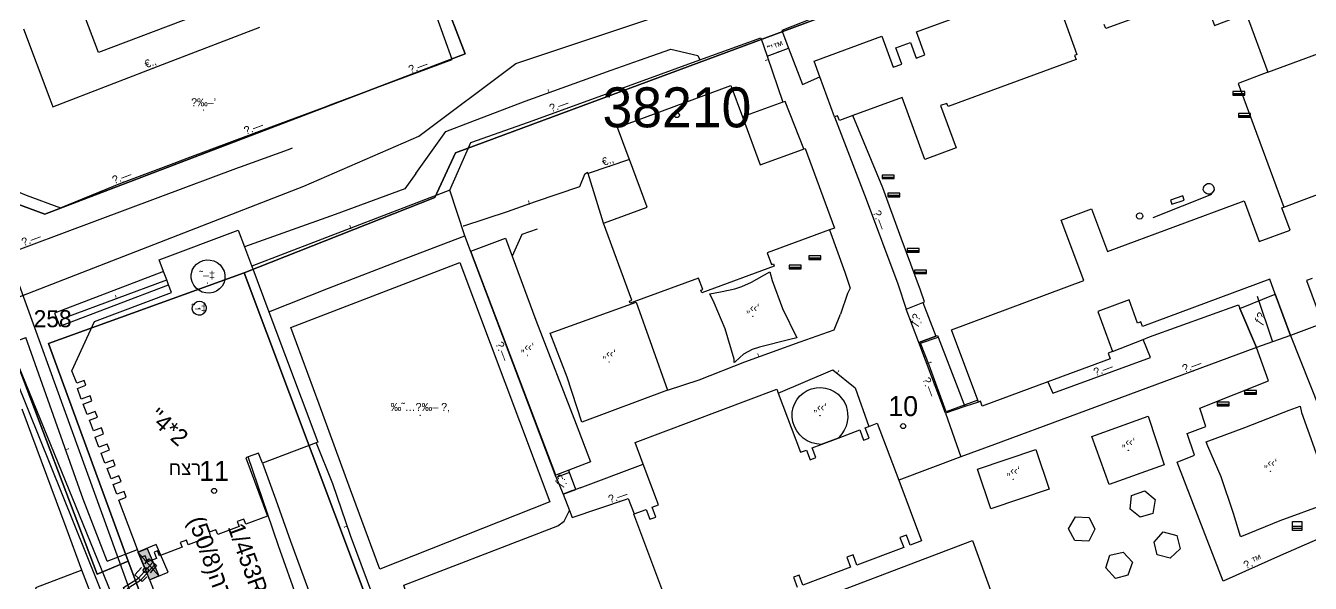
# Model space of a CAD drawing. Header units: metres. Extents: x 218299 to 220222, y 572714 to 574340.
# Drawn here: x 219615.2 to 219743.6, y 573766.4 to 573822.2 of the extents above; entities that cross this region are included whole.
import ezdxf
from ezdxf.enums import TextEntityAlignment as Align

# ---------------------------------------------------------------- set-up
doc = ezdxf.new("R2010")
doc.units = ezdxf.units.M
doc.header["$MEASUREMENT"] = 0
doc.linetypes.add('DASH15', pattern=[1.5, 1, -0.5])
for name, color, linetype in [('1601', 44, 'LANDBORDER'), ('1602', 44, 'Continuous'), ('1603', 44, 'Continuous'), ('2212', 7, 'Continuous'), ('6011', 10, 'Continuous'), ('6021', 110, 'Continuous'), ('6031', 254, 'Continuous'), ('6151', 102, 'CABLEUNDEXIST03'), ('6271', 7, 'Continuous'), ('6311', 7, 'Continuous'), ('6701', 7, 'DASH15'), ('6902', 1, 'Continuous'), ('6916', 7, 'Continuous'), ('7131', 4, 'Continuous'), ('A_POINTS', 2, 'Continuous'), ('M2101', 253, 'Continuous'), ('M2200', 253, 'Continuous'), ('M2207', 253, 'Continuous'), ('M2212', 253, 'Continuous'), ('M2401', 7, 'Continuous'), ('M2404', 7, 'Continuous'), ('M2407', 253, 'Continuous'), ('M2408', 253, 'Continuous'), ('M2412', 253, 'Continuous'), ('M2420', 253, 'Continuous'), ('M2430', 253, 'Continuous'), ('M2601', 253, 'Continuous'), ('M2602', 253, 'Continuous'), ('M2605', 253, 'Continuous'), ('M2612', 253, 'Continuous'), ('M2804', 253, 'Continuous'), ('M5202', 253, 'Continuous'), ('M5203', 253, 'Continuous')]:
    doc.layers.add(name, color=color, linetype=linetype)
doc.styles.add('Arial', font='arial.ttf')
doc.styles.add('HEBTXT', font='HEBTXT')
doc.styles.add('MAVAT_HEBTXT', font='HEBTXT')
doc.linetypes.add('CABLEUNDEXIST03', pattern='A,3.5,[222,elecad.shx,S=0.01,R=0,X=0,Y=0],1.5', length=5)
doc.linetypes.add('LANDBORDER', pattern='A,6.25,[208,elecad.shx,S=0.02,R=0,X=-0.6,Y=0],12.5,[208,elecad.shx,S=0.02,R=180,X=0.6,Y=0],6.25', length=25)

# ---------------------------------------------------------------- blocks, each defined once
blk = doc.blocks.new('6271')
at = {"color": 0}
for points in [[(-1.5, -1), (1.5, -1), (1.5, 1), (-1.5, 1)], [(-1.5, -1), (1.5, -1), (1.5, 0)], [(-1.5, -1), (-1.5, 0), (1.5, 0)]]:
    blk.add_lwpolyline(points, close=True, dxfattribs=at)
for points in [[(-1.5, -1), (1.5, -1), (1.5, 0)], [(-1.5, -1), (-1.5, 0), (1.5, 0)]]:
    blk.add_solid(points)
at = {"color": 0, "linetype": 'ByBlock', "style": 'HEBTXT'}
for tag, p in [('TYPE', (2.5, 2.56)), ('NAME', (2.5, 0.29))]:
    blk.add_attdef(tag, p, '', height=1.5, dxfattribs=at)
at = {"color": 0, "style": 'HEBTXT'}
blk.add_attdef('FUSE_SIZE', (2.47, -2.08), '', height=1.5, dxfattribs=at)
at = {"color": 0, "linetype": 'ByBlock', "style": 'HEBTXT', "flags": 1}
blk.add_attdef('ORDER_NUM', (2.5, -4.39), '', height=1.5, dxfattribs=at)
blk = doc.blocks.new('6902')
at = {"layer": 'A_POINTS'}
blk.add_circle((0, 0), 0.25, dxfattribs=at)
at = {"color": 0, "style": 'HEBTXT', "flags": 1}
blk.add_attdef('CODE', (-2.92, 6.4), '', height=1.7, dxfattribs=at)
at = {"color": 0, "style": 'HEBTXT'}
for tag, p in [('PATH', (0.17, 4.71)), ('HTCH', (0.17, 2.71))]:
    blk.add_attdef(tag, text='', height=1.7, dxfattribs=at).set_placement(p, align=Align.MIDDLE_CENTER)
blk = doc.blocks.new('6311')
at = {"color": 0}
for p, q in [((0.19, -0.73), (0.19, 0.73)), ((0.22, -0.72), (0.22, 0.72)), ((0.25, -0.71), (0.25, 0.71)), ((0.28, -0.7), (0.28, 0.7)), ((0.31, -0.68), (0.31, 0.68)), ((0.34, -0.67), (0.34, 0.67)), ((0.38, -0.65), (0.38, 0.65)), ((0.41, -0.63), (0.41, 0.63)), ((0.44, -0.61), (0.44, 0.61)), ((0.47, -0.59), (0.47, 0.59)), ((0.5, -0.56), (0.5, 0.56)), ((0.53, -0.53), (0.53, 0.53)), ((0.56, -0.5), (0.56, 0.5)), ((0.59, -0.46), (0.59, 0.46)), ((0.62, -0.41), (0.62, 0.41)), ((0.66, -0.36), (0.66, 0.36)), ((0.69, -0.3), (0.69, 0.3)), ((0.72, -0.21), (0.72, 0.21))]:
    blk.add_line(p, q, dxfattribs=at)
blk.add_circle((0, 0), 0.75, dxfattribs=at)
at = {"color": 0, "style": 'HEBTXT'}
blk.add_attdef('POLE_NUM', (1.75, 1.75), '', height=1.7, dxfattribs=at)
at = {"color": 0, "style": 'HEBTXT', "flags": 1}
blk.add_attdef('MAP_TYPE', (1.73, -1.26), '', height=1.7, dxfattribs=at)
blk = doc.blocks.new('1601')
at = {"layer": 'A_POINTS'}
blk.add_circle((0, 0), 0.25, dxfattribs=at)
at = {"color": 0, "style": 'HEBTXT'}
blk.add_attdef('LOT_NUM', text='', height=4, dxfattribs=at).set_placement((0, -1.22), align=Align.CENTER)
blk = doc.blocks.new('1603')
at = {"layer": 'A_POINTS'}
blk.add_circle((0, 0), 0.25, dxfattribs=at)
at = {"color": 0, "style": 'HEBTXT'}
blk.add_attdef('PARCEL_NUM', text='', height=2, dxfattribs=at).set_placement((0, 1), align=Align.CENTER)
at = {"color": 0, "style": 'HEBTXT', "flags": 1}
blk.add_attdef('LOT_NUM', text='', height=2, dxfattribs=at).set_placement((0, -2.5), align=Align.CENTER)
blk = doc.blocks.new('6916')
at = {"layer": 'A_POINTS'}
blk.add_circle((0, 0), 0.25, dxfattribs=at)
at = {"color": 0, "style": 'HEBTXT'}
for tag, p in [('HTCH', (0.01, 3.53)), ('PIPE', (0.05, 1.33))]:
    blk.add_attdef(tag, text='', height=1.7, dxfattribs=at).set_placement(p, align=Align.MIDDLE_CENTER)
blk = doc.blocks.new('M2804')
blk.add_circle((0, 0), 0.025)
at = {"style": 'MAVAT_HEBTXT'}
blk.add_attdef('NAME', text='', height=0.8, dxfattribs=at).set_placement((0, 1.59), align=Align.MIDDLE)
blk = doc.blocks.new('M5202')
blk.add_lwpolyline([(-2, -0.53), (2, -0.53), (2, 0.67), (-2, 0.67)], close=True)
for points in [[(-2, 0), (2, 0)], [(-2, -0.33), (2, -0.33)]]:
    blk.add_lwpolyline(points)
at = {"style": 'MAVAT_HEBTXT', "flags": 1}
for tag, p in [('MARK', (0, 1.92)), ('HEIGHT', (0, -1.78)), ('NAME', (0, -4.35))]:
    blk.add_attdef(tag, text='', height=0.8, dxfattribs=at).set_placement(p, align=Align.MIDDLE)
blk = doc.blocks.new('M2101')
blk.add_circle((0, 0), 0.025)
at = {"style": 'MAVAT_HEBTXT'}
blk.add_attdef('NAME', text='', height=0.8, dxfattribs=at).set_placement((0, 1.59), align=Align.MIDDLE)
blk = doc.blocks.new('M2207')
blk.add_circle((0, 0), 0.025)
at = {"style": 'MAVAT_HEBTXT'}
blk.add_attdef('NAME', text='', height=0.8, dxfattribs=at).set_placement((0, 1.59), align=Align.MIDDLE)
blk = doc.blocks.new('M2212')
blk.add_circle((0, 0), 0.025)
at = {"style": 'MAVAT_HEBTXT'}
blk.add_attdef('NAME', text='', height=0.8, dxfattribs=at).set_placement((0, 1.59), align=Align.MIDDLE)
blk = doc.blocks.new('M2407')
blk.add_circle((0, 0), 0.025)
at = {"style": 'MAVAT_HEBTXT'}
blk.add_attdef('NAME', text='', height=0.8, dxfattribs=at).set_placement((0, 1.59), align=Align.MIDDLE)
blk = doc.blocks.new('M2412')
blk.add_circle((0, 0), 0.025)
at = {"style": 'MAVAT_HEBTXT'}
blk.add_attdef('NAME', text='', height=0.8, dxfattribs=at).set_placement((0, 1.59), align=Align.MIDDLE)
blk = doc.blocks.new('M2601')
blk.add_circle((0, 0), 0.025)
at = {"style": 'MAVAT_HEBTXT'}
blk.add_attdef('NAME', text='', height=0.8, dxfattribs=at).set_placement((0, 1.59), align=Align.MIDDLE)
blk = doc.blocks.new('M2602')
blk.add_circle((0, 0), 0.025)
at = {"style": 'MAVAT_HEBTXT'}
blk.add_attdef('NAME', text='', height=0.8, dxfattribs=at).set_placement((0, 1.59), align=Align.MIDDLE)
blk = doc.blocks.new('M2605')
blk.add_circle((0, 0), 0.025)
at = {"style": 'MAVAT_HEBTXT'}
blk.add_attdef('NAME', text='', height=0.8, dxfattribs=at).set_placement((0, 1.59), align=Align.MIDDLE)
blk = doc.blocks.new('M2612')
blk.add_circle((0, 0), 0.025)
at = {"style": 'MAVAT_HEBTXT'}
blk.add_attdef('NAME', text='', height=0.8, dxfattribs=at).set_placement((0, 1.59), align=Align.MIDDLE)
blk = doc.blocks.new('M5203')
for points in [[(1.54, -1.47), (-1.54, -1.47), (-1.54, 1.47), (1.54, 1.47)], [(-1.54, 0), (1.54, 0)], [(1.54, 1.47), (1.54, -1.47)], [(-1.54, -0.66), (1.54, -0.66)]]:
    blk.add_lwpolyline(points)
at = {"style": 'MAVAT_HEBTXT', "flags": 1}
for tag, p in [('MARK', (0, 3.2)), ('HEIGHT', (0, -3.3)), ('NAME', (0, -5.87))]:
    blk.add_attdef(tag, text='', height=0.8, dxfattribs=at).set_placement(p, align=Align.MIDDLE)
blk = doc.blocks.new('111')
at = {"layer": 'M2101'}
blk.add_polyline3d([(219641.72, 573792, 597.3), (219658.62, 573798.49, 597.41), (219667.59, 573774.55, 597.2), (219650.62, 573767.84, 597.09), (219647.69, 573775.75, 597.15), (219644.55, 573784.33, 597.25)], close=True, dxfattribs=at)
at = {"layer": 'M2200'}
for points in [[(219618.94, 573828.83, 607.25), (219641.15, 573837.25, 607.25), (219646.22, 573839.18, 607.25), (219646.52, 573839.29, 607.25), (219648.96, 573832.83, 607.25), (219649.9, 573830.35, 607.25), (219650.06, 573829.95, 607.25), (219622.48, 573819.49, 607.25), (219618.94, 573828.83, 607.25), (219618.94, 573828.83, 607.25)], [(219744.95, 573834.36, 602.22), (219738.04, 573831.79, 602.29), (219738, 573831.9, 602.29), (219731.36, 573829.43, 602.29), (219731.36, 573829.43, 602.29), (219734.04, 573822.2, 602.37), (219737.22, 573823.38, 602.37), (219739.39, 573817.52, 602.29), (219749.77, 573821.37, 602.29), (219749.77, 573821.37, 602.29)], [(219674.38, 573812.01, 601.63), (219685.71, 573816.19, 601.63), (219686.87, 573813.06, 601.84), (219688.64, 573808.25, 602.16), (219692.86, 573809.81, 602.06), (219692.98, 573809.85, 602.06), (219693.12, 573809.9, 602.05), (219696.06, 573801.93, 602.05), (219695.56, 573801.75, 602.06), (219689.34, 573799.45, 602.16), (219689.77, 573798.29, 602.05), (219689.95, 573798.36, 602.05), (219690.04, 573798.13, 602.05), (219682.78, 573795.46, 602.05), (219682.68, 573795.72, 602.11), (219682.89, 573795.8, 602.11), (219682.47, 573796.94, 602.16), (219675.63, 573794.42, 602.11), (219675.55, 573794.64, 602.11), (219675.8, 573794.73, 602.11), (219672.96, 573802.43, 602.11), (219672.96, 573802.43, 602.11), (219673.42, 573802.6, 602.11), (219677.32, 573804.04, 602.11), (219675.56, 573808.8, 601.83), (219675.44, 573809.12, 601.81)], [(219628.55, 573798.77, 600.58), (219636.45, 573801.73, 600.48), (219637.07, 573800.06, 600.41), (219637.78, 573798.18, 600.32), (219637.79, 573798.15, 600.32), (219637.8, 573798.12, 600.32), (219639.51, 573793.55, 600.12), (219644.41, 573780.51, 599.53), (219644.25, 573780.45, 599.53), (219638.86, 573778.42, 599.53), (219638.86, 573778.42, 599.53), (219638.47, 573779.44, 601.11), (219637.44, 573779.06, 601.11), (219637.2, 573778.97, 601.11), (219639.39, 573773.12, 599.22), (219637.22, 573772.31, 599.22), (219637.02, 573772.84, 601.11), (219636.34, 573772.58, 601.11), (219636.53, 573772.08, 599.32), (219634.4, 573771.28, 599.32), (219634.21, 573771.77, 601.11), (219633.53, 573771.51, 601.11), (219633.69, 573771.09, 599.32), (219631.46, 573770.25, 599.32), (219631.28, 573770.73, 601), (219630.65, 573770.49, 601), (219630.84, 573770.01, 599.43), (219628.57, 573769.16, 599.43), (219628.39, 573769.65, 601), (219628.05, 573769.52, 601), (219628.28, 573768.9, 598.69), (219627.38, 573768.56, 598.69), (219627.15, 573769.15, 601), (219626.68, 573768.98, 601), (219626.68, 573768.98, 601), (219626.68, 573768.98, 601), (219626.37, 573769.79, 601.02), (219624.52, 573774.73, 601.11), (219625.26, 573775.01, 601.11), (219625.05, 573775.59, 601.11), (219624.33, 573775.32, 599.74), (219623.96, 573776.3, 599.74), (219624.74, 573776.59, 601), (219624.53, 573777.16, 601), (219623.74, 573776.86, 599.64), (219623.35, 573777.9, 599.64), (219624.15, 573778.2, 601.11), (219623.94, 573778.74, 601.11), (219623.13, 573778.44, 599.64), (219622.75, 573779.44, 599.64), (219623.57, 573779.75, 601), (219623.35, 573780.34, 601), (219622.52, 573780.03, 599.85), (219622.14, 573781.04, 599.85), (219622.99, 573781.36, 602.89), (219622.77, 573781.95, 602.89), (219621.97, 573781.65, 599.95), (219621.57, 573782.71, 599.95), (219622.37, 573783.01, 602.58), (219622.16, 573783.58, 602.58), (219621.36, 573783.28, 599.85), (219620.96, 573784.33, 599.85), (219621.83, 573784.66, 602.37), (219621.64, 573785.17, 602.37), (219620.76, 573784.84, 599.85), (219620.37, 573785.89, 599.85), (219621.23, 573786.21, 601.95), (219621.05, 573786.69, 601.95), (219620.3, 573786.41, 599.43), (219619.83, 573787.65, 599.53), (219622.08, 573792.59, 599.74), (219629.79, 573795.48, 600.58), (219629.49, 573796.27, 600.58), (219629.31, 573796.76, 600.58), (219628.99, 573797.6, 600.58)]]:
    blk.add_polyline3d(points, close=True, dxfattribs=at)
for points in [[(219729.44, 573824.17, 603.89), (219723.19, 573821.88, 604.1), (219723.03, 573822.3, 609.04)], [(219718.81, 573823.35, 608.93), (219720.3, 573819.29, 609.04), (219720.05, 573819.2, 609.04), (219720.21, 573818.78, 604), (219707.41, 573814.08, 604.21), (219707.29, 573814.41, 609.04), (219706.67, 573814.18, 610.09), (219708.22, 573809.97, 606.41), (219705.08, 573808.81, 606.41), (219702.81, 573814.99, 610.19), (219697.88, 573813.18, 605.23), (219696.55, 573812.69, 603.89), (219696.37, 573813.16, 609.04), (219696.06, 573813.05, 609.04), (219696.06, 573813.05, 609.04), (219694.59, 573817.05, 609.11), (219694.01, 573818.64, 609.14), (219700.8, 573821.14, 609.04), (219701.94, 573818.02, 609.04), (219702.78, 573818.32, 608.51), (219702.18, 573819.97, 608.2), (219703.65, 573820.51, 608.2), (219704.22, 573818.94, 608.41), (219705.09, 573819.25, 609.04), (219704.24, 573821.56, 609.04), (219717.42, 573826.4, 609.04)], [(219743.81, 573796.88, 608.93), (219743.26, 573796.68, 610.09), (219744.85, 573792.39, 606.31), (219741.66, 573791.2, 606.31), (219741.66, 573791.2, 606.31), (219740.12, 573795.34, 609.02), (219739.57, 573796.81, 609.98), (219726.84, 573792.08, 604.31), (219726.67, 573792.56, 609.04), (219726.36, 573792.44, 609.04), (219725.51, 573794.75, 609.14), (219722.38, 573793.59, 609.14), (219723.86, 573789.59, 609.04), (219723.86, 573789.59, 609.04), (219723.41, 573789.42, 609.04), (219723.62, 573788.87, 602.32), (219717.4, 573786.56, 602.32), (219710.83, 573784.12, 602.32), (219710.65, 573784.61, 609.14), (219710.45, 573784.54, 609.14), (219710.45, 573784.54, 609.14), (219710.38, 573784.72, 609.14), (219707.76, 573791.77, 609.14), (219720.98, 573796.68, 609.04), (219718.72, 573802.74, 606.31), (219721.75, 573803.87, 606.31), (219723.34, 573799.59, 609.98), (219737, 573804.66, 609.04), (219738.51, 573800.59, 609.04), (219741.6, 573801.73, 609.04), (219740.77, 573803.97, 609.14), (219740.97, 573804.04, 609.14), (219747.6, 573806.51, 609.14)], [(219680.39, 573761.6, 604.89), (219676, 573773.34, 604.99), (219676.03, 573773.35, 604.99), (219677.24, 573773.8, 604.99), (219677.6, 573772.82, 604.99), (219678.19, 573773.04, 604.99), (219677.83, 573774.02, 604.99), (219678.46, 573774.26, 604.99), (219676.94, 573778.32, 602.95), (219676.12, 573780.5, 601.84), (219690.29, 573785.81, 601.74), (219690.43, 573785.44, 601.93), (219692.65, 573779.51, 604.99), (219693.27, 573779.74, 604.99), (219693.63, 573778.77, 604.99), (219694.19, 573778.98, 604.99), (219693.82, 573779.96, 604.99), (219694.73, 573780.3, 604.99), (219696.42, 573780.93, 604.99), (219698.59, 573781.75, 604.99), (219698.97, 573780.74, 604.99), (219699.52, 573780.94, 604.99), (219699.14, 573781.96, 604.99), (219699.5, 573782.09, 604.99), (219700.34, 573782.41, 604.99), (219702.48, 573776.72, 604.99), (219704.74, 573770.66, 604.99), (219703.62, 573770.24, 604.99), (219703.25, 573771.24, 605.1), (219702.6, 573771, 605.1), (219702.98, 573769.98, 604.99), (219698.3, 573768.23, 604.89), (219697.92, 573769.26, 604.99), (219697.29, 573769.02, 604.99), (219697.67, 573768.01, 604.89), (219692.9, 573766.23, 604.89), (219692.53, 573767.22, 604.99), (219691.95, 573767.01, 604.99), (219692.32, 573766.01, 604.89)]]:
    blk.add_polyline3d(points, dxfattribs=at)
at = {"layer": 'M2207'}
for points in [[(219668.21, 573777.24, 600.53), (219659.7, 573799.62, 600.74), (219659.7, 573799.62, 600.74), (219663.16, 573800.94, 600.64), (219663.83, 573799.12, 600.66), (219666.19, 573792.74, 600.74), (219670.22, 573782.31, 600.74), (219671.67, 573778.56, 600.74)], [(219683.58, 573795.35, 601.37), (219684.67, 573795.56, 601.41), (219686.11, 573795.86, 601.45), (219686.81, 573796.08, 601.48), (219687.76, 573796.51, 601.51), (219689.59, 573797.56, 601.58), (219689.83, 573796.7, 601.48), (219690.85, 573793.89, 601.27), (219692.28, 573790.95, 601.27), (219691.61, 573790.8, 601.37), (219688.57, 573790.01, 601.48), (219687.84, 573789.78, 601.63), (219686.97, 573789.31, 601.98), (219686.58, 573788.99, 602.11), (219686.1, 573788.51, 602.21), (219686.03, 573788.48, 602.21), (219686.02, 573788.81, 602.11), (219685.13, 573791.86, 601.79), (219684.03, 573794.46, 601.37)], [(219679.38, 573785.72, 601.48), (219679.38, 573785.72, 601.48), (219670.79, 573782.51, 601.37), (219669.32, 573787.03, 601.37), (219667.62, 573791.41, 601.27), (219676.22, 573794.51, 601.48)], [(219696.42, 573780.93, 600.74), (219694.73, 573780.3, 600.74), (219694.25, 573780.35, 600.74), (219693.78, 573780.47, 600.74), (219693.34, 573780.67, 600.74), (219692.94, 573780.94, 600.75), (219692.58, 573781.27, 600.77), (219692.29, 573781.66, 600.79), (219692.06, 573782.09, 600.81), (219691.91, 573782.55, 600.84), (219691.84, 573783.03, 600.86), (219691.84, 573783.51, 600.9), (219691.93, 573783.98, 600.93), (219692.05, 573784.34, 600.95), (219692.28, 573784.75, 600.97), (219692.57, 573785.12, 600.98), (219692.92, 573785.43, 600.98), (219693.32, 573785.68, 600.98), (219693.76, 573785.86, 600.98), (219694.22, 573785.96, 600.97), (219694.69, 573785.99, 600.95), (219695.16, 573785.93, 600.94), (219695.61, 573785.8, 600.92), (219696.03, 573785.59, 600.89), (219696.41, 573785.31, 600.87), (219696.74, 573784.97, 600.84), (219697.01, 573784.59, 600.81), (219697.21, 573784.16, 600.78), (219697.33, 573783.7, 600.76), (219697.36, 573783.42, 600.74), (219697.38, 573782.99, 600.85), (219697.33, 573782.56, 600.93), (219697.22, 573782.13, 600.95), (219697.04, 573781.72, 600.94), (219696.8, 573781.35, 600.88), (219696.51, 573781.02, 600.78)], [(219733.22, 573780.55, 600.22), (219737.08, 573781.98, 600.22), (219740.91, 573783.48, 600.22), (219741.5, 573783.72, 600.22), (219742.62, 573784.11, 600.32), (219742.76, 573783.49, 600.43), (219744.8, 573777.71, 600.32), (219746.08, 573774.69, 600.22), (219745.16, 573774.31, 600.22), (219740.58, 573772.66, 600.11), (219736.73, 573771.1, 600.11), (219736.66, 573771.09, 600.11), (219735.94, 573773.39, 600.11), (219734.71, 573777.05, 600.11), (219733.37, 573780.11, 600.22)], [(219729.01, 573778.26, 599.27), (219723.53, 573776.29, 599.27), (219721.8, 573781.1, 599.69), (219727.43, 573783.14, 599.48)], [(219717.53, 573775.83, 598.85), (219711.69, 573773.85, 599.06), (219710.34, 573777.82, 598.85), (219716.18, 573779.8, 598.85)], [(219727.88, 573773.39, 599.17), (219726.62, 573773.03, 599.17), (219725.6, 573773.83, 599.17), (219725.75, 573775.18, 599.27), (219727.08, 573775.66, 599.38), (219728.13, 573774.8, 599.17)], [(219719.44, 573771.86, 599.38), (219720.14, 573773.05, 599.38), (219721.51, 573772.98, 599.38), (219722.09, 573771.83, 599.27), (219721.49, 573770.63, 599.17), (219720.08, 573770.7, 599.06)], [(219728.01, 573770.54, 599.17), (219728.93, 573771.55, 599.17), (219730.27, 573771.19, 599.17), (219730.61, 573769.85, 599.17), (219729.62, 573768.94, 599.17), (219728.32, 573769.25, 599.17), (219728.01, 573770.54, 599.17)], [(219724.15, 573766.88, 599.27), (219723.19, 573767.96, 599.27), (219723.59, 573769.23, 599.27), (219724.93, 573769.51, 599.27), (219725.84, 573768.52, 599.27), (219725.39, 573767.21, 599.17)]]:
    blk.add_polyline3d(points, close=True, dxfattribs=at)
at = {"layer": 'M2212'}
for points in [[(219631.86, 573797.73, 600.64), (219632.04, 573798.05, 600.65), (219632.29, 573798.32, 600.66), (219632.59, 573798.53, 600.66), (219632.93, 573798.68, 600.66), (219633.29, 573798.75, 600.66), (219633.66, 573798.74, 600.65), (219634.02, 573798.65, 600.64), (219634.35, 573798.48, 600.63), (219634.63, 573798.25, 600.62), (219634.86, 573797.96, 600.6), (219635.03, 573797.63, 600.58), (219635.12, 573797.27, 600.57), (219635.12, 573796.9, 600.55), (219635.05, 573796.54, 600.54), (219635.02, 573796.44, 600.53), (219634.83, 573796.12, 600.52), (219634.58, 573795.85, 600.51), (219634.28, 573795.64, 600.51), (219633.94, 573795.5, 600.51), (219633.57, 573795.43, 600.51), (219633.2, 573795.45, 600.52), (219632.85, 573795.54, 600.53), (219632.52, 573795.71, 600.54), (219632.23, 573795.94, 600.56), (219632.01, 573796.23, 600.57), (219631.85, 573796.57, 600.59), (219631.76, 573796.93, 600.61), (219631.76, 573797.29, 600.62), (219631.83, 573797.66, 600.64), (219631.86, 573797.73, 600.64)], [(219633.25, 573793.91, 600.53), (219633.21, 573793.68, 600.53), (219633.1, 573793.48, 600.53), (219632.92, 573793.32, 600.53), (219632.7, 573793.23, 600.53), (219632.47, 573793.22, 600.53), (219632.24, 573793.29, 600.53), (219632.05, 573793.43, 600.53), (219631.92, 573793.62, 600.53), (219631.86, 573793.85, 600.53), (219631.88, 573794.08, 600.53), (219631.97, 573794.3, 600.53), (219632.13, 573794.47, 600.53), (219632.33, 573794.58, 600.53), (219632.56, 573794.62, 600.53), (219632.79, 573794.58, 600.53), (219633, 573794.47, 600.53), (219633.15, 573794.3, 600.53), (219633.24, 573794.08, 600.53), (219633.25, 573793.91, 600.53)]]:
    blk.add_polyline3d(points, dxfattribs=at)
at = {"layer": 'M2401'}
blk.add_polyline3d([(219621.8, 573765.13, 598.85), (219620.83, 573767.74, 598.85), (219619.24, 573771.98, 598.85), (219614.84, 573783.81, 598.85)], dxfattribs=at)
at = {"layer": 'M2404'}
blk.add_polyline3d([(219621.8, 573765.13, 598.85), (219620.83, 573767.74, 598.85), (219619.24, 573771.98, 598.85), (219614.84, 573783.81, 598.85)], dxfattribs=at)
at = {"layer": 'M2407'}
for points in [[(219739.39, 573817.52, 599.22), (219736.4, 573816.38, 599.22), (219740.97, 573804.04, 599.01)], [(219705.05, 573794.55, 599.25), (219705.05, 573794.55, 599.25), (219704.66, 573795.72, 599.25), (219702.72, 573800.94, 599.25), (219700.9, 573805.96, 599.14), (219697.88, 573813.18, 599.14)], [(219654.2, 573807.4, 597.7), (219653.12, 573805.86, 597.7), (219646.13, 573803.29, 597.49), (219637.07, 573800.06, 597.38)], [(219733.01, 573805.57, 598.9), (219732.93, 573805.76, 598.9), (219732.94, 573805.97, 598.9), (219733.02, 573806.16, 598.9), (219733.17, 573806.3, 598.9), (219733.36, 573806.38, 598.9), (219733.57, 573806.39, 598.9), (219733.76, 573806.31, 598.9), (219733.91, 573806.17, 598.9), (219733.99, 573805.98, 598.9), (219734, 573805.77, 598.9), (219733.93, 573805.58, 598.9), (219733.79, 573805.42, 598.9), (219733.61, 573805.33, 598.9), (219733.4, 573805.32, 598.9), (219733.2, 573805.38, 598.9), (219733.05, 573805.51, 598.9), (219733.01, 573805.57, 598.9)], [(219729.78, 573804.32, 598.9), (219731.03, 573804.73, 598.9), (219730.89, 573805.15, 598.9), (219729.64, 573804.73, 598.9), (219729.78, 573804.32, 598.9)], [(219726.85, 573803.27, 598.9), (219726.88, 573803.11, 598.9), (219726.83, 573802.96, 598.9), (219726.71, 573802.86, 598.9), (219726.55, 573802.82, 598.9), (219726.4, 573802.87, 598.9), (219726.29, 573802.98, 598.9), (219726.25, 573803.13, 598.9), (219726.29, 573803.28, 598.9), (219726.39, 573803.4, 598.9), (219726.54, 573803.45, 598.9), (219726.7, 573803.42, 598.9), (219726.82, 573803.33, 598.9), (219726.85, 573803.27, 598.9)], [(219639.51, 573793.55, 597.37), (219645.46, 573795.92, 597.37), (219653.24, 573798.91, 597.27), (219659.11, 573801.17, 597.27), (219659.11, 573801.17, 597.27)], [(219628.99, 573797.6, 597.17), (219618.09, 573793.43, 597.17), (219618.61, 573792.12, 597.17), (219629.49, 573796.27, 597.17)], [(219697.35, 573795.39, 598.37), (219696.65, 573793.32, 598.27)], [(219706.34, 573791.19, 599.19), (219706.41, 573791.01, 599.19), (219708.57, 573785.48, 599.09), (219709.09, 573784.08, 599.09)], [(219741.66, 573791.2, 597.43), (219741.66, 573791.2, 597.43), (219744.53, 573783.9, 597.22), (219746.34, 573784.55, 597.22), (219749.16, 573777.14, 597.22), (219747.31, 573776.35, 597.22), (219748.05, 573774.45, 597.12), (219746.2, 573773.79, 597.12), (219746.91, 573771.94, 597.12), (219740.64, 573769.19, 597.12), (219734.91, 573766.64, 597.12), (219732.52, 573772.83, 597.22), (219730.3, 573778.54, 597.33), (219732.06, 573779.23, 597.33), (219731.3, 573781.4, 597.33), (219733.18, 573782.08, 597.33), (219732.59, 573783.91, 597.33), (219739.45, 573786.67, 597.33), (219738.24, 573789.99, 597.33)], [(219707.14, 573783.43, 598.03), (219708.7, 573779.07, 597.93)], [(219641.51, 573762.76, 597.25), (219642.45, 573764.63, 597.25), (219640.49, 573770.15, 597.3), (219639.36, 573773.38, 597.51), (219637.44, 573779.06, 597.51)], [(219638.86, 573778.42, 597.46), (219640.21, 573774.75, 597.46), (219641.69, 573770.61, 597.33), (219643.73, 573764.98, 597.23), (219643.86, 573764.6, 597.25), (219643.21, 573763.21, 597.2), (219645.14, 573762.19, 597.15), (219644.55, 573761.03, 597.15), (219642.85, 573761.85, 597.15)], [(219670.62, 573775.96, 598.06), (219676.94, 573778.32, 598.06)], [(219708.7, 573779.07, 597.93), (219702.48, 573776.72, 597.93)], [(219669.57, 573777.49, 597.95), (219669.5, 573777.73, 597.95)], [(219670.62, 573775.96, 597.95), (219670.2, 573775.8, 597.95)], [(219651.88, 573761.82, 597.06), (219651.84, 573761.94, 597.06), (219653.99, 573762.85, 597.06), (219653, 573766.24, 597.06), (219661.99, 573769.7, 597.16), (219668.4, 573772.15, 597.16), (219669.03, 573772.64, 597.16), (219669.57, 573773.68, 597.16)]]:
    blk.add_polyline3d(points, dxfattribs=at)
at = {"layer": 'M2408'}
blk.add_polyline3d([(219623.36, 573768.62, 596.2), (219626.37, 573769.79, 596.2)], dxfattribs=at)
at = {"layer": 'M2412'}
for points in [[(219736.58, 573793.89, 599.11), (219740.12, 573795.34, 599.11), (219741.66, 573791.2, 597.53), (219739.86, 573790.57, 597.48), (219738.24, 573789.99, 597.43)], [(219704.49, 573790.49, 598.37), (219703.23, 573793.84, 598.37), (219704.9, 573794.49, 599.21), (219706.18, 573791.13, 599.11)], [(219670.2, 573775.8, 597.95), (219670.2, 573775.8, 597.95), (219669.57, 573777.49, 597.95), (219668.24, 573777, 597.32), (219668.93, 573775.33, 597.22)]]:
    blk.add_polyline3d(points, close=True, dxfattribs=at)
at = {"layer": 'M2420'}
blk.add_lwpolyline([(219452.41, 573726.81), (219453.91, 573727.31), (219462.41, 573729.88), (219475.2, 573732.81), (219482.41, 573736.88), (219497.8, 573744.12), (219523, 573754.12), (219524.91, 573754.62), (219529.41, 573753.38), (219539.41, 573756.19), (219583.5, 573772.5), (219589.5, 573774.38), (219594.5, 573777.88), (219595.7, 573786.81), (219604.59, 573791.19), (219643, 573806.12), (219654.5, 573811.12), (219664.2, 573818.38), (219700.8, 573830.62), (219741.3, 573842), (219762, 573846.81)], dxfattribs=at)
at = {"layer": 'M2430'}
blk.add_polyline3d([(219620.83, 573767.74, 596.02), (219616.17, 573765.97, 596.02), (219617.1, 573763.51, 595.91), (219621.8, 573765.13, 595.91)], dxfattribs=at)
at = {"layer": 'M2601'}
for points in [[(219682.59, 573818.75, 600.4), (219688.71, 573820.97, 600.22), (219689.34, 573819.12, 600.4), (219690.9, 573814.52, 600.85), (219690.9, 573814.52, 600.85), (219686.87, 573813.06, 601.06)], [(219654.2, 573807.4, 598.17), (219654.2, 573807.4, 598.17), (219657.2, 573811.59, 598.27), (219659.63, 573812.53, 598.38), (219665.14, 573814.64, 598.38), (219673.72, 573817.73, 598.69), (219676.55, 573818.72, 598.59), (219679.7, 573819.82, 598.8), (219682.41, 573819.21, 598.8), (219682.59, 573818.75, 598.8)], [(219692.98, 573809.85, 602.11), (219691.13, 573814.59, 601.69), (219690.9, 573814.52, 601.69)], [(219608.99, 573807.86, 596.75), (219610.66, 573807.12, 596.75), (219615.26, 573805.24, 596.86), (219618.69, 573803.97, 596.86), (219618.69, 573803.97, 596.86)], [(219671.38, 573807.51, 599.21), (219671.38, 573807.51, 599.21), (219671.08, 573807.3, 599.21), (219670.57, 573806.05, 599.21), (219666.14, 573804.56, 599.21), (219663.33, 573803.56, 599.21), (219658.96, 573802.12, 599.21), (219658.93, 573802.11, 599.21), (219658.93, 573802.11, 599.21)], [(219657.61, 573805.71, 599.74), (219637.8, 573798.12, 599.2)], [(219666.33, 573801.84, 599), (219664.79, 573801.3, 599), (219663.83, 573799.12, 599)], [(219695.56, 573801.75, 599.32), (219697.1, 573797.54, 599.32), (219697.62, 573795.94, 599.11), (219697.35, 573795.39, 599.11), (219697.35, 573795.39, 599.11)], [(219619.26, 573793.04, 600.18), (219629.31, 573796.76, 601.02)], [(219738.32, 573795.12, 600.16), (219739.86, 573790.57, 598.27)], [(219679.38, 573785.72, 599.32), (219682.54, 573786.75, 599.32), (219687.1, 573788.57, 599.32), (219692.63, 573790.56, 599.21), (219696.04, 573791.76, 599.42), (219696.65, 573793.32, 599.53), (219696.65, 573793.32, 599.53)], [(219598.29, 573784.55, 597.91), (219602.46, 573786.14, 597.91), (219615.22, 573791, 598.12), (219615.22, 573791, 598.12)], [(219623.36, 573768.62, 597.01), (219623.36, 573768.62, 597.01), (219620.94, 573774.82, 597.12), (219615.22, 573791, 598.17)], [(219710.38, 573784.72, 599.82), (219707.23, 573783.57, 599.82), (219705.53, 573788.21, 599.82), (219704.66, 573790.42, 599.82), (219706.41, 573791.01, 599.72)], [(219690.43, 573785.44, 600.24), (219695.88, 573787.77, 600.24), (219698.11, 573785.95, 600.03), (219699.5, 573782.09, 600.03)], [(219644.25, 573780.45, 598.56), (219645.89, 573776.38, 598.56), (219647.65, 573771.23, 598.35), (219650.42, 573763.78, 598.35), (219650.42, 573763.78, 598.35)], [(219666.28, 573754.39, 600.27), (219690.23, 573763.22, 600.27), (219709.87, 573770.68, 601.11), (219717.02, 573750.88, 600.03), (219718.18, 573747.65, 599.85), (219692.35, 573738.27, 601.11), (219691.8, 573738.06, 601.12)]]:
    blk.add_polyline3d(points, dxfattribs=at)
at = {"layer": 'M2602'}
for points in [[(219615, 573821.86, 595.96), (219617.62, 573814.86, 595.96)], [(219617.62, 573814.86, 595.96), (219617.92, 573814.07, 595.96), (219629.32, 573818.46, 595.96), (219638.61, 573822.03, 595.96)], [(219675.56, 573808.8, 600.92), (219671.42, 573807.38, 601.1)], [(219672.96, 573802.43, 602), (219671.42, 573807.38, 602), (219671.38, 573807.51, 602), (219671.38, 573807.51, 602)], [(219727.9, 573802.98, 599.42), (219733.78, 573805.33, 599.42)]]:
    blk.add_polyline3d(points, dxfattribs=at)
at = {"layer": 'M2605'}
for points in [[(219715.66, 573831.12, 599.02), (219701.07, 573825.68, 598.48), (219693.93, 573822.92, 598.92), (219690.79, 573821.71, 599.11), (219691.47, 573819.93, 599.11), (219692.85, 573816.29, 599.11), (219694.59, 573817.05, 599.11)], [(219644.99, 573814.01, 597.49), (219645.9, 573814.35, 597.49), (219657.84, 573818.79, 597.7), (219655.54, 573825.22, 597.7)], [(219657.61, 573805.71, 598.16), (219657.61, 573805.71, 598.16), (219659.69, 573810.49, 598.27), (219665.47, 573812.53, 598.37), (219677.66, 573816.96, 598.27), (219682.59, 573818.75, 598.37)], [(219631.36, 573808.92, 596.94), (219640.01, 573812.16, 597.49), (219644.99, 573814.01, 597.49)], [(219696.06, 573813.05, 599.11), (219699.23, 573804.84, 599.11), (219702.4, 573796.36, 599.11), (219703.23, 573793.84, 599.11), (219703.23, 573793.84, 599.11), (219704.9, 573794.49, 599.14), (219705.05, 573794.55, 599.14)], [(219636.49, 573808, 597.28), (219636.67, 573808.07, 597.28), (219641.46, 573809.81, 597.47)], [(219641.46, 573809.81, 597.47), (219641.86, 573809.96, 597.49)], [(219595.46, 573792.71, 597.02), (219595.5, 573792.62, 597.07), (219600.47, 573794.51, 597.07), (219608.07, 573797.38, 597.17), (219611.91, 573798.82, 597.17), (219619.08, 573801.49, 597.17), (219628.45, 573804.99, 597.17), (219636.49, 573808, 597.28)], [(219618.69, 573803.97, 596.44), (219624.7, 573806.43, 596.44), (219630.05, 573808.43, 596.86), (219631.36, 573808.92, 596.94)], [(219670.2, 573775.8, 597.95), (219669.57, 573777.49, 597.95), (219668.24, 573777, 597.95), (219668.24, 573777, 597.95), (219659.11, 573801.17, 598.16), (219657.61, 573805.71, 598.16)], [(219723.86, 573789.59, 598.9), (219726.91, 573790.8, 598.9), (219727.54, 573791.05, 598.9), (219736.43, 573794.25, 598.69), (219736.58, 573793.89, 598.62), (219738.24, 573789.99, 597.85), (219738.24, 573789.99, 597.85), (219738.24, 573789.99, 597.85), (219727.19, 573785.89, 597.85), (219712.04, 573780.28, 597.85), (219708.7, 573779.07, 597.85), (219708.7, 573779.07, 597.85)], [(219710.45, 573784.54, 598.9), (219709.09, 573784.08, 598.9), (219707.14, 573783.43, 598.9), (219707.14, 573783.43, 598.9), (219704.49, 573790.49, 599.11), (219704.49, 573790.49, 599.11), (219706.18, 573791.13, 599.11), (219706.34, 573791.19, 599.11), (219706.34, 573791.19, 599.11), (219706.34, 573791.19, 599.11)], [(219717.4, 573786.56, 598.48), (219717.9, 573785.41, 598.48), (219727.64, 573788.98, 598.48), (219726.91, 573790.8, 598.48)], [(219670.2, 573775.8, 597.95), (219669.99, 573775.73, 597.95), (219669.78, 573775.65, 597.95), (219668.93, 573775.33, 597.95), (219668.93, 573775.33, 597.95), (219669.57, 573773.68, 597.95), (219669.84, 573772.98, 597.95), (219675.26, 573774.82, 597.95), (219675.44, 573774.89, 597.95), (219676.03, 573773.35, 597.95)], [(219626.68, 573768.98, 597.01), (219627.88, 573766.03, 597.01), (219632.13, 573754.33, 597.01), (219632.13, 573754.33, 597.01), (219647.31, 573760.13, 597.01), (219651.28, 573761.6, 597.01), (219651.88, 573761.82, 597.01), (219651.88, 573761.82, 597.01), (219654.37, 573754.8, 597.22), (219659.59, 573740.63, 597.22), (219659.61, 573740.58, 597.22)]]:
    blk.add_polyline3d(points, dxfattribs=at)
at = {"layer": 'M2612'}
blk.add_polyline3d([(219689.34, 573819.12, 600.43), (219691.47, 573819.93, 600.43)], dxfattribs=at)
at = {"layer": 'M2101'}
ref = blk.add_blockref('M2101', (219654.63, 573783.2), dxfattribs=dict(at, xscale=0.5, yscale=0.5, zscale=0.5))
ref.add_attrib('NAME', '‰˜…\x81‰– \x8f‚', dxfattribs={"layer": '0', "height": 0.8, "style": 'MAVAT_HEBTXT'}).set_placement((219654.63, 573783.99), align=Align.MIDDLE)
at = {"layer": 'M2207'}
ref = blk.add_blockref('M2207', (219687.9, 573793.11), dxfattribs=dict(at, xscale=0.5, yscale=0.5, zscale=0.5))
ref.add_attrib('NAME', '„‹‹‘', dxfattribs={"layer": '0', "height": 0.8, "style": 'MAVAT_HEBTXT'}).set_placement((219687.9, 573793.9), align=Align.MIDDLE)
ref = blk.add_blockref('M2207', (219665.36, 573789.19), dxfattribs=dict(at, xscale=0.5, yscale=0.5, zscale=0.5))
ref.add_attrib('NAME', '„‹‹‘', dxfattribs={"layer": '0', "height": 0.8, "style": 'MAVAT_HEBTXT'}).set_placement((219665.36, 573789.99), align=Align.MIDDLE)
ref = blk.add_blockref('M2207', (219673.53, 573788.54), dxfattribs=dict(at, xscale=0.5, yscale=0.5, zscale=0.5))
ref.add_attrib('NAME', '„‹‹‘', dxfattribs={"layer": '0', "height": 0.8, "style": 'MAVAT_HEBTXT'}).set_placement((219673.53, 573789.34), align=Align.MIDDLE)
ref = blk.add_blockref('M2207', (219694.61, 573783.17), dxfattribs=dict(at, xscale=0.5, yscale=0.5, zscale=0.5))
ref.add_attrib('NAME', '„‹‹‘', dxfattribs={"layer": '0', "height": 0.8, "style": 'MAVAT_HEBTXT'}).set_placement((219694.61, 573783.97), align=Align.MIDDLE)
ref = blk.add_blockref('M2207', (219725.44, 573779.71), dxfattribs=dict(at, xscale=0.5, yscale=0.5, zscale=0.5))
ref.add_attrib('NAME', '„‹‹‘', dxfattribs={"layer": '0', "height": 0.8, "style": 'MAVAT_HEBTXT'}).set_placement((219725.44, 573780.5), align=Align.MIDDLE)
ref = blk.add_blockref('M2207', (219739.65, 573777.61), dxfattribs=dict(at, xscale=0.5, yscale=0.5, zscale=0.5))
ref.add_attrib('NAME', '„‹‹‘', dxfattribs={"layer": '0', "height": 0.8, "style": 'MAVAT_HEBTXT'}).set_placement((219739.65, 573778.41), align=Align.MIDDLE)
ref = blk.add_blockref('M2207', (219713.93, 573776.82), dxfattribs=dict(at, xscale=0.5, yscale=0.5, zscale=0.5))
ref.add_attrib('NAME', '„‹‹‘', dxfattribs={"layer": '0', "height": 0.8, "style": 'MAVAT_HEBTXT'}).set_placement((219713.93, 573777.62), align=Align.MIDDLE)
at = {"layer": 'M2212'}
ref = blk.add_blockref('M2212', (219633.35, 573796.43), dxfattribs=dict(at, xscale=0.5, yscale=0.5, zscale=0.5))
ref.add_attrib('NAME', '˜–‡', dxfattribs={"layer": '0', "height": 0.8, "style": 'MAVAT_HEBTXT'}).set_placement((219633.35, 573797.23), align=Align.MIDDLE)
ref = blk.add_blockref('M2212', (219632.56, 573793.92), dxfattribs=dict(at, xscale=0.5, yscale=0.5, zscale=0.5))
ref.add_attrib('NAME', '˜–‡', dxfattribs={"layer": '0', "height": 0.8, "style": 'MAVAT_HEBTXT'}).set_placement((219632.56, 573793.92), align=Align.MIDDLE)
at = {"layer": 'M2407'}
ref = blk.add_blockref('M2407', (219738.11, 573768.07), dxfattribs=dict(at, xscale=0.5, yscale=0.5, zscale=0.5))
ref.add_attrib('NAME', '\x8e.™', dxfattribs={"layer": '0', "height": 0.8, "rotation": 24.0346, "style": 'MAVAT_HEBTXT'}).set_placement((219737.89, 573768.57), align=Align.MIDDLE)
at = {"layer": 'M2412'}
ref = blk.add_blockref('M2412', (219739.15, 573792.63), dxfattribs=dict(at, xscale=0.5, yscale=0.5, zscale=0.5))
ref.add_attrib('NAME', 'ƒ\x8e', dxfattribs={"layer": '0', "height": 0.8, "rotation": 65.2164, "style": 'MAVAT_HEBTXT'}).set_placement((219738.66, 573792.86), align=Align.MIDDLE)
ref = blk.add_blockref('M2412', (219704.7, 573792.49), dxfattribs=dict(at, xscale=0.5, yscale=0.5, zscale=0.5))
ref.add_attrib('NAME', 'ƒ\x8e', dxfattribs={"layer": '0', "height": 0.8, "rotation": 65.2164, "style": 'MAVAT_HEBTXT'}).set_placement((219704.2, 573792.72), align=Align.MIDDLE)
ref = blk.add_blockref('M2412', (219669.23, 573776.41), dxfattribs=dict(at, xscale=0.5, yscale=0.5, zscale=0.5))
ref.add_attrib('NAME', 'ƒ\x8e', dxfattribs={"layer": '0', "height": 0.8, "rotation": 65.2164, "style": 'MAVAT_HEBTXT'}).set_placement((219668.74, 573776.64), align=Align.MIDDLE)
at = {"layer": 'M2601'}
ref = blk.add_blockref('M2601', (219689.45, 573818.79), dxfattribs=dict(at, xscale=0.5, yscale=0.5, zscale=0.5))
ref.add_attrib('NAME', '‚', dxfattribs={"layer": '0', "height": 0.8, "rotation": 108.7675, "style": 'MAVAT_HEBTXT'}).set_placement((219688.93, 573818.61), align=Align.MIDDLE)
ref = blk.add_blockref('M2601', (219667.53, 573815.5), dxfattribs=dict(at, xscale=0.5, yscale=0.5, zscale=0.5))
ref.add_attrib('NAME', '‚', dxfattribs={"layer": '0', "height": 0.8, "rotation": 19.8091, "style": 'MAVAT_HEBTXT'}).set_placement((219667.34, 573816.02), align=Align.MIDDLE)
ref = blk.add_blockref('M2601', (219665.56, 573804.36), dxfattribs=dict(at, xscale=0.5, yscale=0.5, zscale=0.5))
ref.add_attrib('NAME', '‚', dxfattribs={"layer": '0', "height": 0.8, "rotation": 19.5683, "style": 'MAVAT_HEBTXT'}).set_placement((219665.38, 573804.88), align=Align.MIDDLE)
ref = blk.add_blockref('M2601', (219647.7, 573801.92), dxfattribs=dict(at, xscale=0.5, yscale=0.5, zscale=0.5))
ref.add_attrib('NAME', '‚', dxfattribs={"layer": '0', "height": 0.8, "rotation": 20.9728, "style": 'MAVAT_HEBTXT'}).set_placement((219647.51, 573802.43), align=Align.MIDDLE)
ref = blk.add_blockref('M2601', (219624.28, 573794.9), dxfattribs=dict(at, xscale=0.5, yscale=0.5, zscale=0.5))
ref.add_attrib('NAME', '‚', dxfattribs={"layer": '0', "height": 0.8, "rotation": 20.3162, "style": 'MAVAT_HEBTXT'}).set_placement((219624.09, 573795.42), align=Align.MIDDLE)
ref = blk.add_blockref('M2601', (219688.49, 573789.07), dxfattribs=dict(at, xscale=0.5, yscale=0.5, zscale=0.5))
ref.add_attrib('NAME', '‚', dxfattribs={"layer": '0', "height": 0.8, "rotation": 19.7662, "style": 'MAVAT_HEBTXT'}).set_placement((219688.3, 573789.59), align=Align.MIDDLE)
ref = blk.add_blockref('M2601', (219705.44, 573788.44), dxfattribs=dict(at, xscale=0.5, yscale=0.5, zscale=0.5))
ref.add_attrib('NAME', '‚', dxfattribs={"layer": '0', "height": 0.8, "rotation": 290.0678, "style": 'MAVAT_HEBTXT'}).set_placement((219705.96, 573788.62), align=Align.MIDDLE)
ref = blk.add_blockref('M2601', (219696.29, 573787.43), dxfattribs=dict(at, xscale=0.5, yscale=0.5, zscale=0.5))
ref.add_attrib('NAME', '‚', dxfattribs={"layer": '0', "height": 0.8, "rotation": 320.757, "style": 'MAVAT_HEBTXT'}).set_placement((219696.64, 573787.86), align=Align.MIDDLE)
ref = blk.add_blockref('M2601', (219619.19, 573779.77), dxfattribs=dict(at, xscale=0.5, yscale=0.5, zscale=0.5, rotation=180))
ref.add_attrib('NAME', '‚', dxfattribs={"layer": '0', "height": 0.8, "rotation": 289.4595, "style": 'MAVAT_HEBTXT'}).set_placement((219619.71, 573779.96), align=Align.MIDDLE)
ref = blk.add_blockref('M2601', (219647.35, 573772.12), dxfattribs=dict(at, xscale=0.5, yscale=0.5, zscale=0.5))
ref.add_attrib('NAME', '‚', dxfattribs={"layer": '0', "height": 0.8, "rotation": 108.877, "style": 'MAVAT_HEBTXT'}).set_placement((219646.82, 573771.94), align=Align.MIDDLE)
at = {"layer": 'M2602'}
ref = blk.add_blockref('M2602', (219627.87, 573817.9), dxfattribs=dict(at, xscale=0.5, yscale=0.5, zscale=0.5))
ref.add_attrib('NAME', '€.‚', dxfattribs={"layer": '0', "height": 0.8, "rotation": 21.0736, "style": 'MAVAT_HEBTXT'}).set_placement((219627.67, 573818.42), align=Align.MIDDLE)
ref = blk.add_blockref('M2602', (219673.58, 573808.12), dxfattribs=dict(at, xscale=0.5, yscale=0.5, zscale=0.5))
ref.add_attrib('NAME', '€.‚', dxfattribs={"layer": '0', "height": 0.8, "rotation": 21.0736, "style": 'MAVAT_HEBTXT'}).set_placement((219673.39, 573808.64), align=Align.MIDDLE)
at = {"layer": 'M2605'}
ref = blk.add_blockref('M2605', (219654.61, 573817.59), dxfattribs=dict(at, xscale=0.5, yscale=0.5, zscale=0.5))
ref.add_attrib('NAME', '\x9a.—', dxfattribs={"layer": '0', "height": 0.8, "rotation": 20.3801, "style": 'MAVAT_HEBTXT'}).set_placement((219654.42, 573818.1), align=Align.MIDDLE)
ref = blk.add_blockref('M2605', (219668.7, 573813.71), dxfattribs=dict(at, xscale=0.5, yscale=0.5, zscale=0.5))
ref.add_attrib('NAME', '\x9a.—', dxfattribs={"layer": '0', "height": 0.8, "rotation": 19.9696, "style": 'MAVAT_HEBTXT'}).set_placement((219668.51, 573814.22), align=Align.MIDDLE)
ref = blk.add_blockref('M2605', (219638.17, 573811.47), dxfattribs=dict(at, xscale=0.5, yscale=0.5, zscale=0.5))
ref.add_attrib('NAME', '\x9a.—', dxfattribs={"layer": '0', "height": 0.8, "rotation": 20.5414, "style": 'MAVAT_HEBTXT'}).set_placement((219637.97, 573811.99), align=Align.MIDDLE)
ref = blk.add_blockref('M2605', (219625, 573806.54), dxfattribs=dict(at, xscale=0.5, yscale=0.5, zscale=0.5))
ref.add_attrib('NAME', '\x9a.—', dxfattribs={"layer": '0', "height": 0.8, "rotation": 20.5239, "style": 'MAVAT_HEBTXT'}).set_placement((219624.8, 573807.05), align=Align.MIDDLE)
ref = blk.add_blockref('M2605', (219700.08, 573802.56), dxfattribs=dict(at, xscale=0.5, yscale=0.5, zscale=0.5))
ref.add_attrib('NAME', '\x9a.—', dxfattribs={"layer": '0', "height": 0.8, "rotation": 290.5018, "style": 'MAVAT_HEBTXT'}).set_placement((219700.6, 573802.76), align=Align.MIDDLE)
ref = blk.add_blockref('M2605', (219615.93, 573800.32), dxfattribs=dict(at, xscale=0.5, yscale=0.5, zscale=0.5))
ref.add_attrib('NAME', '\x9a.—', dxfattribs={"layer": '0', "height": 0.8, "rotation": 20.4576, "style": 'MAVAT_HEBTXT'}).set_placement((219615.74, 573800.83), align=Align.MIDDLE)
ref = blk.add_blockref('M2605', (219663.4, 573789.82), dxfattribs=dict(at, xscale=0.5, yscale=0.5, zscale=0.5))
ref.add_attrib('NAME', '\x9a.—', dxfattribs={"layer": '0', "height": 0.8, "rotation": 290.7118, "style": 'MAVAT_HEBTXT'}).set_placement((219662.88, 573789.62), align=Align.MIDDLE)
ref = blk.add_blockref('M2605', (219731.97, 573787.66), dxfattribs=dict(at, xscale=0.5, yscale=0.5, zscale=0.5))
ref.add_attrib('NAME', '\x9a.—', dxfattribs={"layer": '0', "height": 0.8, "rotation": 20.3724, "style": 'MAVAT_HEBTXT'}).set_placement((219731.78, 573788.18), align=Align.MIDDLE)
ref = blk.add_blockref('M2605', (219723.1, 573787.32), dxfattribs=dict(at, xscale=0.5, yscale=0.5, zscale=0.5))
ref.add_attrib('NAME', '\x9a.—', dxfattribs={"layer": '0', "height": 0.8, "rotation": 20.165, "style": 'MAVAT_HEBTXT'}).set_placement((219722.91, 573787.83), align=Align.MIDDLE)
ref = blk.add_blockref('M2605', (219706.08, 573786.25), dxfattribs=dict(at, xscale=0.5, yscale=0.5, zscale=0.5))
ref.add_attrib('NAME', '\x9a.—', dxfattribs={"layer": '0', "height": 0.8, "rotation": 290.5868, "style": 'MAVAT_HEBTXT'}).set_placement((219705.56, 573786.06), align=Align.MIDDLE)
ref = blk.add_blockref('M2605', (219674.58, 573774.59), dxfattribs=dict(at, xscale=0.5, yscale=0.5, zscale=0.5))
ref.add_attrib('NAME', '\x9a.—', dxfattribs={"layer": '0', "height": 0.8, "rotation": 18.8006, "style": 'MAVAT_HEBTXT'}).set_placement((219674.4, 573775.11), align=Align.MIDDLE)
at = {"layer": 'M2612'}
ref = blk.add_blockref('M2612', (219690.4, 573819.52), dxfattribs=dict(at, xscale=0.5, yscale=0.5, zscale=0.5))
ref.add_attrib('NAME', '˜’™', dxfattribs={"layer": '0', "height": 0.8, "rotation": 20.8654, "style": 'MAVAT_HEBTXT'}).set_placement((219690.21, 573820.04), align=Align.MIDDLE)
at = {"layer": 'M2804'}
ref = blk.add_blockref('M2804', (219632.99, 573813.73, 608.85), dxfattribs=dict(at, xscale=0.5, yscale=0.5, zscale=0.5))
ref.add_attrib('NAME', '\x8d‰–’', dxfattribs={"layer": '0', "height": 0.8, "style": 'MAVAT_HEBTXT'}).set_placement((219632.99, 573814.52, 608.85), align=Align.MIDDLE)
at = {"layer": 'M5202', "xscale": 0.3, "yscale": 0.3, "zscale": 0.3}
for p in [(219736.47, 573815.39, 599.33), (219737.06, 573813.19, 599.33), (219701.44, 573807.04, 599.22), (219702, 573805.23, 599.22), (219694.08, 573798.96, 598.27), (219703.92, 573799.7, 599.22), (219692.13, 573798.01, 598.27), (219704.66, 573797.54, 599.22), (219737.63, 573785.5, 597.33), (219734.93, 573784.33, 597.33)]:
    blk.add_blockref('M5202', p, dxfattribs=at)
at = {"layer": 'M5203', "xscale": 0.3, "yscale": 0.3, "zscale": 0.3}
blk.add_blockref('M5203', (219742.3, 573772.14, 597.15), dxfattribs=at)

msp = doc.modelspace()

# ---------------------------------------------------------------- linework, layer by layer
at = {"layer": '1602'}
msp.add_lwpolyline([(219755.0527, 573802.6059), (219741.4007, 573840.3715), (219658.174, 573809.4721), (219656.1187, 573804.9947), (219637.0462, 573797.4705), (219617.4814, 573790.4036), (219625.4606, 573768.6096), (219622.3434, 573767.3104), (219613.7982, 573789.9154), (219612.5071, 573798.3486), (219609.6958, 573806.0569), (219617.1132, 573803.319), (219659.1287, 573819.3672), (219656.772, 573825.5392), (219684.0584, 573835.6168), (219690.761, 573838.1256), (219698.4908, 573835.5439), (219729.4451, 573846.7812), (219732.3696, 573846.1792), (219738.5926, 573848.2735), (219744.6559, 573850.6598)], dxfattribs=at)
for points in [[(219609.6958, 573806.0569), (219605.4114, 573817.6919), (219609.5923, 573819.1534), (219606.4693, 573827.2192), (219620.2408, 573832.2007), (219650.0771, 573843.3445), (219656.772, 573825.5392), (219659.1287, 573819.3672), (219617.1132, 573803.319)], [(219750.2557, 573755.5843), (219742.5908, 573752.8947), (219664.4031, 573724.1499), (219650.6411, 573761.2744), (219637.0462, 573797.4705), (219656.1187, 573804.9947), (219658.174, 573809.4721), (219741.4007, 573840.3715), (219755.0527, 573802.6059), (219768.6046, 573765.969), (219763.4102, 573763.8651), (219749.0326, 573758.461)], [(219650.6411, 573761.2744), (219631.0672, 573753.6521), (219625.4606, 573768.6096), (219617.4814, 573790.4036), (219637.0462, 573797.4705)], [(219628.0251, 573693.402), (219630.0153, 573694.147), (219621.6444, 573716.2647), (219618.6079, 573724.7608), (219616.5558, 573730.3491), (219613.3211, 573739.1587), (219611.5473, 573744.4767), (219597.1861, 573783.798), (219613.7982, 573789.9154), (219622.3434, 573767.3104), (219625.4606, 573768.6096), (219631.0672, 573753.6521), (219636.1628, 573739.9994), (219635.2359, 573736.7159), (219650.8913, 573694.0057), (219665.3861, 573686.8189), (219646.8862, 573680.0331), (219636.1448, 573675.7508), (219625.8736, 573672.1415), (219629.6353, 573680.5402), (219627.5885, 573686.5227), (219628.6941, 573690.2788)]]:
    msp.add_lwpolyline(points, close=True, dxfattribs=at)
at = {"layer": '6011'}
msp.add_lwpolyline([(219656.9898, 573682.3845), (219632.5727, 573746.5019), (219601.7369, 573831.6625)], dxfattribs=at)
at = {"layer": '6021'}
msp.add_lwpolyline([(219631.2386, 573747.104), (219630.113, 573749.8324), (219628.4449, 573753.9266), (219613.8151, 573789.8342), (219601.0853, 573830.4068), (219568.5579, 573817.4429), (219530.1644, 573804.4662)], dxfattribs=at)
at = {"layer": '6031'}
msp.add_lwpolyline([(219627.2722, 573754.3666), (219626.9654, 573755.1294), (219613.1016, 573789.6031), (219599.8041, 573831.0792), (219568.3345, 573818.0944), (219529.6549, 573804.9783), (219531.1892, 573799.5838), (219536.5147, 573780.8595)], dxfattribs=at)
at = {"layer": '6151'}
msp.add_lwpolyline([(219631.5054, 573748.8329), (219630.3403, 573751.6518), (219629.5461, 573753.5731), (219628.5621, 573756.2808), (219624.978, 573765.977), (219626.489, 573766.911), (219627.6419, 573768.2103), (219627.922, 573768.526)], dxfattribs=at)
at = {"layer": '6701'}
msp.add_lwpolyline([(219627.548, 573768.8579), (219628.296, 573768.1941), (219626.863, 573766.5791), (219626.115, 573767.2429)], close=True, dxfattribs=at)
at = {"layer": '7131'}
msp.add_lwpolyline([(219628.1464, 573768.327), (219626.6842, 573766.679), (219625.3446, 573765.8508), (219628.8438, 573756.384), (219629.8258, 573753.6818), (219631.7826, 573748.9476)], dxfattribs=at)

# ---------------------------------------------------------------- block references
msp.add_blockref('111', (0, 0))
at = {"layer": '1601'}
msp.add_blockref('1601', (219680.3078, 573813.2305), dxfattribs=at).add_auto_attribs({'LOT_NUM': '38210'})
at = {"layer": '1603'}
for p, values in [((219702.9231, 573782.1305), {'PARCEL_NUM': '10'}), ((219634.0319, 573775.6543), {'PARCEL_NUM': '11'})]:
    msp.add_blockref('1603', p, dxfattribs=at).add_auto_attribs(values)
at = {"layer": '6271', "rotation": 293.1836920899096}
msp.add_blockref('6271', (219627.922, 573768.526), dxfattribs=at)
at = {"layer": '6311'}
ref = msp.add_blockref('6311', (219613.8151, 573789.8342), dxfattribs=at)
ref.add_attrib('POLE_NUM', '258', (219616.0026, 573792.0217), dxfattribs={"layer": '0', "color": 0, "height": 1.7, "style": 'HEBTXT'})
at = {"layer": '6902'}
ref = msp.add_blockref('6902', (219628.8341, 573756.8269), dxfattribs=dict(at, rotation=289.9048))
ref.add_attrib('PATH', '1/453RD - 4/209RD', dxfattribs={"layer": '0', "color": 0, "height": 1.7, "rotation": 289.9048, "style": 'HEBTXT'}).set_placement((219639.5653, 573762.9494, 597.6712), align=Align.MIDDLE_CENTER)
ref.add_attrib('HTCH', '(50/8)הדלפ םוינימולא', dxfattribs={"layer": '0', "color": 0, "height": 1.7, "rotation": 289.9048, "style": 'HEBTXT'}).set_placement((219635.764, 573763.2334), align=Align.MIDDLE_CENTER)
at = {"layer": '6916'}
ref = msp.add_blockref('6916', (219627.2055, 573767.7185), dxfattribs=dict(at, rotation=318.4131))
ref.add_attrib('HTCH', '"4*2', dxfattribs={"layer": '0', "color": 0, "height": 1.7, "rotation": 318.4131, "style": 'HEBTXT'}).set_placement((219629.4795, 573782.041), align=Align.MIDDLE_CENTER)

# ---------------------------------------------------------------- texts
at = {"layer": '2212', "color": 18, "true_color": 0x000000, "style": 'Arial'}
msp.add_text('חצר', height=1.33126, dxfattribs=at).set_placement((219631.1359, 573777.2536), align=Align.CENTER)

doc.saveas('drawing.dxf')
